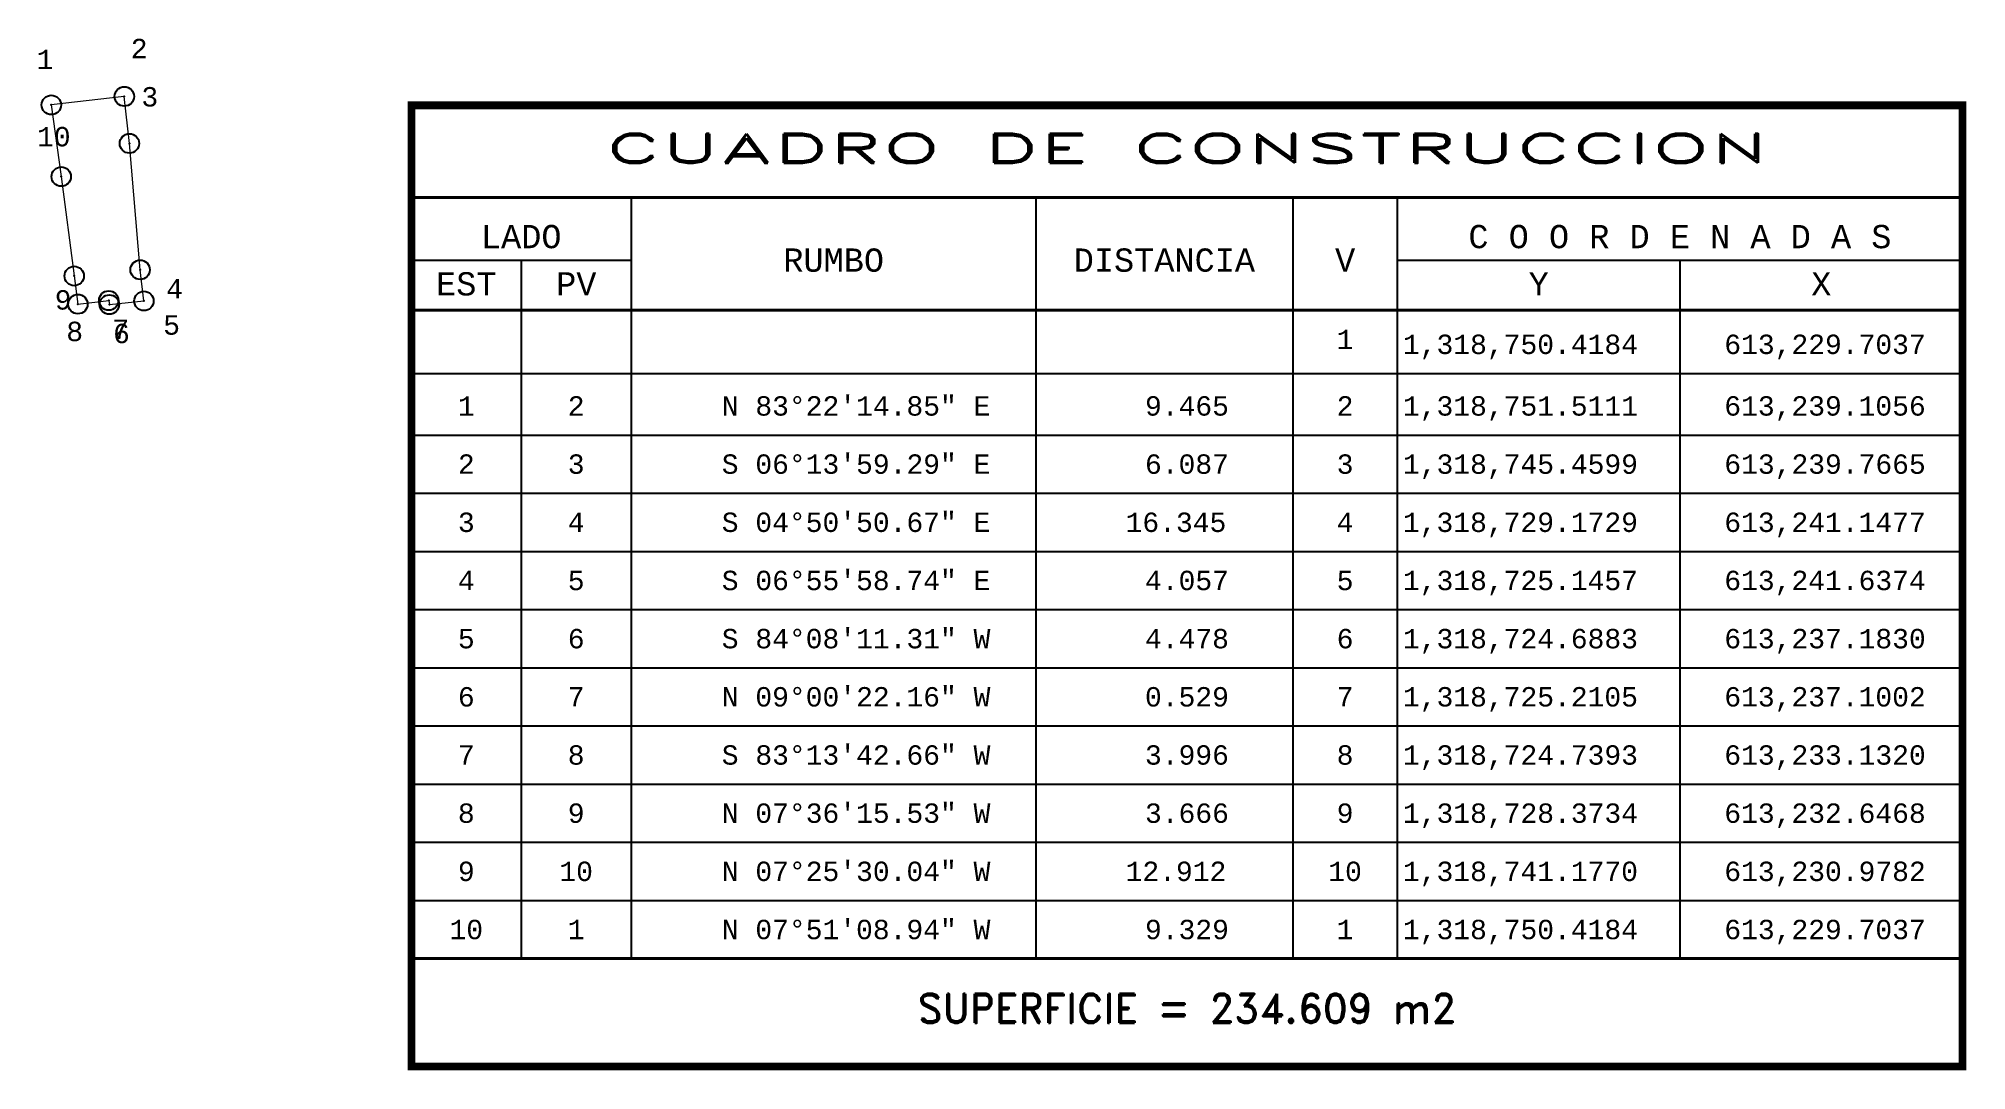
# Model space of a CAD drawing. Header units: millimetres. Extents: x 613228 to 613477, y 1318626 to 1318759.
import ezdxf
from ezdxf.enums import TextEntityAlignment as Align

# ---------------------------------------------------------------- set-up
doc = ezdxf.new("R2010")
doc.units = ezdxf.units.MM
doc.header["$PDMODE"] = 32
doc.header["$PDSIZE"] = 2.5
for name, color, linetype in [('CVL_CUADCON', 1, 'Continuous'), ('CVL_CUADCON_LIN', 8, 'Continuous'), ('CVL_CUADCON_TIT', 1, 'Continuous'), ('CVL_CUADCON_TX', 2, 'Continuous'), ('CVL_PUNTO', 2, 'Continuous'), ('CVL_PUNTO_NUM', 2, 'Continuous')]:
    doc.layers.add(name, color=color, linetype=linetype)
doc.styles.add('HUECA1', font='hueca1.shx')
doc.styles.add('MONOTXT4', font='monotxt4.shx')

msp = doc.modelspace()

# ---------------------------------------------------------------- linework, layer by layer
at = {"layer": 'CVL_CUADCON', "color": 1, "linetype": 'Continuous', "const_width": 1, "flags": 128}
msp.add_lwpolyline([(613276.12, 1318750.37), (613476.05, 1318750.37), (613476.05, 1318626.45), (613276.12, 1318626.45)], close=True, dxfattribs=at)
at = {"layer": 'CVL_CUADCON', "color": 1, "linetype": 'Continuous', "const_width": 0.375, "flags": 128}
for points in [[(613276.12, 1318738.5), (613476.05, 1318738.5)], [(613276.12, 1318723.95), (613476.05, 1318723.95)], [(613276.12, 1318640.37), (613476.05, 1318640.37)]]:
    msp.add_lwpolyline(points, dxfattribs=at)
at = {"layer": 'CVL_CUADCON_LIN', "color": 8, "linetype": 'Continuous'}
for p, q in [((613304.44, 1318738.5), (613304.44, 1318640.37)), ((613356.62, 1318738.5), (613356.62, 1318640.37)), ((613389.73, 1318738.5), (613389.73, 1318640.37)), ((613403.19, 1318738.5), (613403.19, 1318640.37)), ((613276.12, 1318730.43), (613304.44, 1318730.43)), ((613290.27, 1318730.43), (613290.27, 1318640.37)), ((613403.19, 1318730.43), (613476.05, 1318730.43)), ((613439.62, 1318730.43), (613439.62, 1318640.37)), ((613276.12, 1318715.81), (613476.05, 1318715.81)), ((613276.12, 1318707.87), (613476.05, 1318707.87)), ((613276.12, 1318700.37), (613476.05, 1318700.37)), ((613276.12, 1318692.87), (613476.05, 1318692.87)), ((613276.12, 1318685.37), (613476.05, 1318685.37)), ((613276.12, 1318677.87), (613476.05, 1318677.87)), ((613276.12, 1318670.37), (613476.05, 1318670.37)), ((613276.12, 1318662.87), (613476.05, 1318662.87)), ((613276.12, 1318655.37), (613476.05, 1318655.37)), ((613276.12, 1318647.87), (613476.05, 1318647.87)), ((613276.12, 1318640.37), (613476.05, 1318640.37))]:
    msp.add_line(p, q, dxfattribs=at)
at = {"layer": 'CVL_CUADCON_TIT', "color": 2, "lineweight": 0, "ltscale": 0.5, "flags": 128}
msp.add_lwpolyline([(613239.11, 1318751.51), (613229.7, 1318750.42), (613230.98, 1318741.18), (613232.65, 1318728.37), (613233.13, 1318724.74), (613237.1, 1318725.21), (613237.18, 1318724.69), (613241.64, 1318725.15), (613241.15, 1318729.17), (613239.77, 1318745.46), (613239.11, 1318751.51)], dxfattribs=at)
at = {"layer": 'CVL_PUNTO', "color": 2}
for p in [(613239.11, 1318751.51), (613229.7, 1318750.42), (613239.77, 1318745.46), (613230.98, 1318741.18), (613241.15, 1318729.17), (613232.65, 1318728.37), (613233.13, 1318724.74), (613237.1, 1318725.21), (613237.18, 1318724.69), (613241.64, 1318725.15)]:
    msp.add_point(p, dxfattribs=at)

# ---------------------------------------------------------------- texts
at = {"layer": 'CVL_CUADCON_TIT', "color": 1, "style": 'HUECA1', "width": 1.758658}
msp.add_text('CUADRO DE CONSTRUCCION', height=3.75, dxfattribs=at).set_placement((613301.12, 1318742.94), (613451.05, 1318742.94), align=Align.FIT)
at = {"layer": 'CVL_CUADCON_TIT', "color": 1, "style": 'MONOTXT4'}
for s, p in [('LADO', (613290.27, 1318731.95)), ('C O O R D E N A D A S', (613439.62, 1318731.95)), ('EST', (613283.19, 1318725.86)), ('PV', (613297.37, 1318725.86)), ('Y', (613421.42, 1318725.86)), ('X', (613457.84, 1318725.86))]:
    msp.add_text(s, height=3, dxfattribs=at).set_placement(p, align=Align.CENTER)
at = {"layer": 'CVL_CUADCON_TIT', "color": 1}
for s, height, style, p in [('RUMBO', 3, 'MONOTXT4', (613330.54, 1318730.42)), ('DISTANCIA', 3, 'MONOTXT4', (613373.17, 1318730.42)), ('V', 3, 'MONOTXT4', (613396.47, 1318730.42)), ('SUPERFICIE = 234.609 m2', 3.75, 'HUECA1', (613376.08, 1318633.95))]:
    msp.add_text(s, height=height, dxfattribs=dict(at, style=style)).set_placement(p, align=Align.MIDDLE)
at = {"layer": 'CVL_CUADCON_TX', "color": 2, "style": 'MONOTXT4'}
for s, p in [('1', (613396.46, 1318718.94)), ('1', (613283.19, 1318710.37)), ('2', (613297.35, 1318710.37)), ('2', (613396.46, 1318710.37)), ('2', (613283.19, 1318702.87)), ('3', (613297.35, 1318702.87)), ('3', (613396.46, 1318702.87)), ('3', (613283.19, 1318695.37)), ('4', (613297.35, 1318695.37)), ('4', (613396.46, 1318695.37)), ('4', (613283.19, 1318687.87)), ('5', (613297.35, 1318687.87)), ('5', (613396.46, 1318687.87)), ('5', (613283.19, 1318680.37)), ('6', (613297.35, 1318680.37)), ('6', (613396.46, 1318680.37)), ('6', (613283.19, 1318672.87)), ('7', (613297.35, 1318672.87)), ('7', (613396.46, 1318672.87)), ('7', (613283.19, 1318665.37)), ('8', (613297.35, 1318665.37)), ('8', (613396.46, 1318665.37)), ('8', (613283.19, 1318657.87)), ('9', (613297.35, 1318657.87)), ('9', (613396.46, 1318657.87)), ('9', (613283.19, 1318650.37)), ('10', (613297.35, 1318650.37)), ('10', (613396.46, 1318650.37)), ('10', (613283.19, 1318642.87)), ('1', (613297.35, 1318642.87)), ('1', (613396.46, 1318642.87))]:
    msp.add_text(s, height=2.5, dxfattribs=at).set_placement(p, align=Align.CENTER)
for s, p in [('1,318,750.4184', (613403.92, 1318718.31)), ('613,229.7037', (613445.34, 1318718.31)), ('N 83%%d22\'14.85" E', (613316.12, 1318710.37)), ('9.465', (613370.67, 1318710.37)), ('1,318,751.5111', (613403.92, 1318710.37)), ('613,239.1056', (613445.34, 1318710.37)), ('S 06%%d13\'59.29" E', (613316.12, 1318702.87)), ('6.087', (613370.67, 1318702.87)), ('1,318,745.4599', (613403.92, 1318702.87)), ('613,239.7665', (613445.34, 1318702.87)), ('S 04%%d50\'50.67" E', (613316.12, 1318695.37)), ('16.345', (613368.17, 1318695.37)), ('1,318,729.1729', (613403.92, 1318695.37)), ('613,241.1477', (613445.34, 1318695.37)), ('S 06%%d55\'58.74" E', (613316.12, 1318687.87)), ('4.057', (613370.67, 1318687.87)), ('1,318,725.1457', (613403.92, 1318687.87)), ('613,241.6374', (613445.34, 1318687.87)), ('S 84%%d08\'11.31" W', (613316.12, 1318680.37)), ('4.478', (613370.67, 1318680.37)), ('1,318,724.6883', (613403.92, 1318680.37)), ('613,237.1830', (613445.34, 1318680.37)), ('N 09%%d00\'22.16" W', (613316.12, 1318672.87)), ('0.529', (613370.67, 1318672.87)), ('1,318,725.2105', (613403.92, 1318672.87)), ('613,237.1002', (613445.34, 1318672.87)), ('S 83%%d13\'42.66" W', (613316.12, 1318665.37)), ('3.996', (613370.67, 1318665.37)), ('1,318,724.7393', (613403.92, 1318665.37)), ('613,233.1320', (613445.34, 1318665.37)), ('N 07%%d36\'15.53" W', (613316.12, 1318657.87)), ('3.666', (613370.67, 1318657.87)), ('1,318,728.3734', (613403.92, 1318657.87)), ('613,232.6468', (613445.34, 1318657.87)), ('N 07%%d25\'30.04" W', (613316.12, 1318650.37)), ('12.912', (613368.17, 1318650.37)), ('1,318,741.1770', (613403.92, 1318650.37)), ('613,230.9782', (613445.34, 1318650.37)), ('N 07%%d51\'08.94" W', (613316.12, 1318642.87)), ('9.329', (613370.67, 1318642.87)), ('1,318,750.4184', (613403.92, 1318642.87)), ('613,229.7037', (613445.34, 1318642.87))]:
    msp.add_text(s, height=2.5, dxfattribs=at).set_placement(p)
at = {"layer": 'CVL_PUNTO_NUM', "color": 2, "style": 'MONOTXT4'}
for s, p in [('2', (613239.94, 1318756.44)), ('1', (613227.8, 1318755.04)), ('3', (613241.31, 1318750.22)), ('10', (613227.86, 1318745.08)), ('4', (613244.5, 1318725.47)), ('9', (613230.14, 1318724.04)), ('5', (613244.12, 1318720.8)), ('8', (613231.63, 1318719.97)), ('7', (613237.56, 1318720.23)), ('6', (613237.66, 1318719.71))]:
    msp.add_text(s, height=2.5, dxfattribs=at).set_placement(p)

doc.saveas('drawing.dxf')
